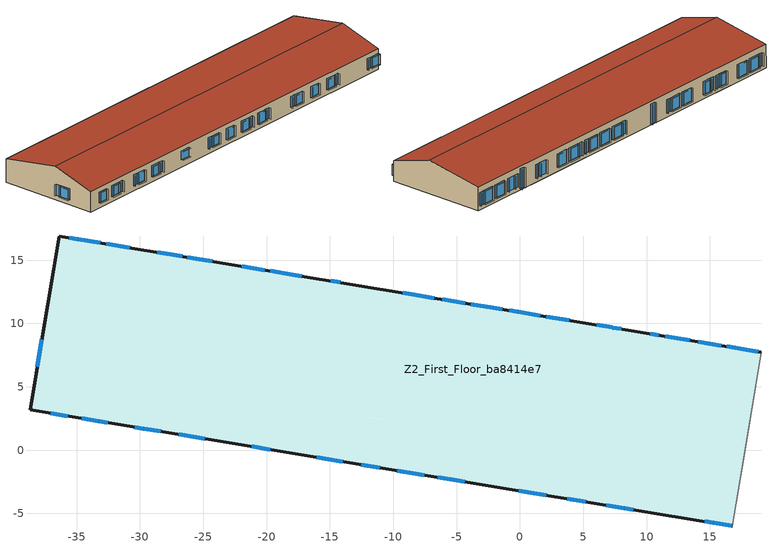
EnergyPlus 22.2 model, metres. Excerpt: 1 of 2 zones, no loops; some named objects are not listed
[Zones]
Z2_First_Floor_ba8414e7
 floor to Z1_Ground_Floor_e5e76ca5 (Int Floor): 8.32,9.51 6.67,-0.48 -15.72,3.22 -14.07,13.22 z4.25; -16.5,7.35 -17.14,3.46 -18.56,3.69 -17.92,7.59 z4.25; -29.94,5.58 -30.56,1.84 -38.66,3.18 -38.04,6.92 z4.25; 19.06,7.74 17.41,-2.25 9.49,-0.95 11.15,9.05 z4.25; 8.72,3.12 8.08,-0.71 6.67,-0.48 7.3,3.35 z4.25; -16.91,13.69 -18.56,3.69 -38.04,6.92 -36.39,16.91 z4.25
 floor to Z1_Ground_Floor_e5e76ca5 (Generic Air Boundary): -6.79,1.74 -7.4,-1.99 -16.17,-0.54 -15.55,3.19 z4.25; -16.12,9.61 -16.5,7.35 -17.92,7.59 -17.55,9.84 z4.25; 9.6,-0.97 8.98,-4.7 -0.18,-3.19 0.44,0.55 z4.25; -24.08,4.61 -24.7,0.87 -30.56,1.84 -29.94,5.58 z4.25; -14.07,13.22 -14.7,9.37 -17.55,9.84 -16.91,13.69 z4.25; 11.15,9.05 10.5,5.15 7.68,5.62 8.32,9.51 z4.25; 9.09,5.39 8.72,3.12 7.3,3.35 7.68,5.62 z4.25
 floor adiabatic (Int Floor): 17.41,-2.25 13.14,-3.47 13.45,-1.6 z4.25; 16.79,-5.99 12.83,-5.34 13.14,-3.47 z4.25; 11.32,-2.21 10.33,-2.04 10.41,-1.58 z4.25; 11.47,-1.27 11.32,-2.21 10.41,-1.58 z4.25; 11.32,-2.21 11.16,-3.14 10.17,-2.98 10.33,-2.04 z4.25; 13.45,-1.6 11.32,-2.21 11.47,-1.27 z4.25; 13.14,-3.47 11.16,-3.14 11.32,-2.21 z4.25; 13.45,-1.6 13.14,-3.47 11.32,-2.21 z4.25; 13.14,-3.47 12.83,-5.34 10.85,-5.01 11.16,-3.14 z4.25; 11.16,-3.14 10.85,-5.01 10.17,-2.98 z4.25; 9.83,-1.96 10.17,-2.98 9.29,-2.83 z4.25; 10.33,-2.04 10.17,-2.98 9.83,-1.96 z4.25; 17.41,-2.25 16.79,-5.99 13.14,-3.47 z4.25; 9.91,-1.5 9.83,-1.96 9.66,-1.45 z4.25; 9.66,-1.45 9.83,-1.96 9.29,-2.83 z4.25; 10.17,-2.98 10.85,-5.01 8.98,-4.7 z4.25; 10.17,-2.98 8.98,-4.7 9.29,-2.83 z4.25; 9.6,-0.97 9.66,-1.45 9.29,-2.83 z4.25; 9.74,-0.99 9.7,-1.22 9.6,-0.97 z4.25; 9.6,-0.97 9.7,-1.22 9.66,-1.45 z4.25; 9.99,-1.03 9.95,-1.26 9.7,-1.22 9.74,-0.99 z4.25; 9.95,-1.26 9.91,-1.5 9.66,-1.45 9.7,-1.22 z4.25; 10.48,-1.11 9.95,-1.26 9.99,-1.03 z4.25; 10.41,-1.58 9.91,-1.5 9.95,-1.26 z4.25; 10.48,-1.11 10.41,-1.58 9.95,-1.26 z4.25; 10.41,-1.58 10.33,-2.04 9.83,-1.96 9.91,-1.5 z4.25; 11.47,-1.27 10.41,-1.58 10.48,-1.11 z4.25; 10,2.1 9.49,-0.95 8.79,-0.83 9.29,2.22 z4.25; 10.5,5.15 10,2.1 9.29,2.22 9.8,5.27 z4.25; 9.29,2.22 8.79,-0.83 8.08,-0.71 8.59,2.34 z4.25; 9.8,5.27 9.29,2.22 8.59,2.34 9.09,5.39 z4.25; -15.21,6.3 -15.72,3.22 -16.43,3.34 -15.92,6.42 z4.25; -14.7,9.37 -15.21,6.3 -15.92,6.42 -15.41,9.49 z4.25; -15.92,6.42 -16.43,3.34 -17.14,3.46 -16.63,6.53 z4.25; -15.41,9.49 -15.92,6.42 -16.63,6.53 -16.12,9.61 z4.25; -17.36,3.5 -17.52,2.56 -24.23,3.67 -24.08,4.61 z4.25; -17.52,2.56 -17.67,1.63 -24.39,2.74 -24.23,3.67 z4.25; -10.65,2.39 -15.55,3.19 -17.36,3.5 z4.25; -10.65,2.39 -11.17,2.47 -15.55,3.19 z4.25; -4.24,-0.59 -4.4,-1.53 -7.4,-1.99 -6.79,1.74 z4.25; -6.79,1.74 -11.17,2.47 -10.65,2.39 z4.25; -3.93,1.27 -6.79,1.74 -10.65,2.39 z4.25; -15.55,3.19 -17.52,2.56 -17.36,3.5 z4.25; 0.44,0.55 -0.18,-3.19 -4.24,-0.59 z4.25; -0.18,-3.19 -4.55,-2.46 -4.4,-1.53 z4.25; -0.18,-3.19 -4.4,-1.53 -4.24,-0.59 z4.25; -4.4,-1.53 -4.55,-2.46 -7.4,-1.99 z4.25; -17.67,1.63 -17.83,0.69 -24.54,1.8 -24.39,2.74 z4.25; -15.55,3.19 -17.67,1.63 -17.52,2.56 z4.25; -17.67,1.63 -16.17,-0.54 -17.83,0.69 z4.25; -16.17,-0.54 -17.98,-0.24 -17.83,0.69 z4.25; -15.55,3.19 -16.17,-0.54 -17.67,1.63 z4.25; -17.83,0.69 -17.98,-0.24 -24.7,0.87 -24.54,1.8 z4.25; 9.49,-0.95 4.97,-0.2 2.78,0.16 z4.25; 2.78,0.16 0.44,0.55 -3.93,1.27 z4.25; 4.97,-0.2 0.44,0.55 2.78,0.16 z4.25; 0.44,0.55 -4.24,-0.59 -3.93,1.27 z4.25; -3.93,1.27 -4.24,-0.59 -6.79,1.74 z4.25
 wall outside (Wall Roof 0.105 U): 19.06,7.74 -36.39,16.91 z4.25:7.49; -38.66,3.18 16.79,-5.99 z4.25:7.08; -36.39,16.91,7.49 -36.39,16.91,4.25 -38.66,3.18,4.25 -38.66,3.18,7.08 -37.71,8.95,8.88
 wall to Z1_Ground_Floor_e5e76ca5 (Int Wall): 16.79,-5.99,7.08 16.79,-5.99,4.25 19.06,7.74,4.25 19.06,7.74,7.49 17.74,-0.22,8.88
 window (WindowConstruction_6a77c5be): -37.86,8.03 -38.1,6.59 z4.92:6.45; 18.1,7.9 16.35,8.19 / 15.9,8.26 14.09,8.56 z4.85:6.69; -33.13,16.37 -34.88,16.66 / -27.39,15.42 -28.62,15.62 / -24.31,14.91 -25.54,15.11 / -30.82,15.99 -32.65,16.29 / -17.94,13.86 -19.7,14.15 / -20.14,14.22 -21.96,14.52 z4.82:6.66; 13.41,8.67 12.21,8.87 z4.86:6.69; 7.28,9.69 6.07,9.89 z4.83:6.67; 10.98,9.07 10.29,9.19 / -14.2,13.24 -14.92,13.36 z4.4:7.16; -4.32,11.6 -6.14,11.9 / -6.78,12.01 -8.53,12.3 / -2.12,11.24 -3.87,11.53 / 1.62,10.62 -0.13,10.91 / 3.88,10.25 2.07,10.55 z4.86:6.7; -12.51,-1.15 -11.06,-1.39 / -34.61,2.51 -33.24,2.28 / -26.93,1.24 -25.56,1.01 / -29.72,1.7 -28.35,1.47 / -15.35,-0.68 -13.98,-0.9 / 15.3,-5.75 16.74,-5.98 / 3.76,-3.84 5.2,-4.08 / -37.05,2.91 -35.69,2.69 / 6.81,-4.34 8.26,-4.58 / -6.49,-2.14 -5.04,-2.38 / -9.68,-1.61 -8.23,-1.85 / 0.62,-3.32 2.07,-3.56 z4.96:6.44; -21.17,0.29 -19.73,0.05 z5.25:6.44
 window (WindowConstruction_71ef6720): -37.74,8.74 -37.86,8.05 z4.92:6.45; -8.55,12.3 -9.24,12.42 / -0.15,10.92 -0.84,11.03 / -1.41,11.12 -2.1,11.24 z4.86:6.7; 12.19,8.87 11.48,8.99 z4.86:6.69; -17.23,13.74 -17.92,13.85 / -34.9,16.66 -35.59,16.78 / -26.68,15.3 -27.37,15.42 / -25.56,15.12 -26.25,15.23 z4.82:6.66; 18.81,7.78 18.12,7.89 z4.85:6.69; 7.99,9.57 7.3,9.68 z4.83:6.67; -8.21,-1.86 -7.54,-1.97 / 14.6,-5.63 15.28,-5.74 / -5.03,-2.38 -4.35,-2.5 / -25.55,1.01 -24.87,0.9 / -0.07,-3.2 0.61,-3.32 / -30.41,1.81 -29.74,1.7 / -16.04,-0.56 -15.36,-0.67 / -33.23,2.28 -32.55,2.17 / 8.28,-4.58 8.96,-4.7 z4.96:6.44
 roof outside (Wall Roof 0.105 U): -37.71,8.95,8.88 -38.66,3.18,7.08 16.79,-5.99,7.08 17.74,-0.22,8.88; 17.74,-0.22,8.88 19.06,7.74,7.49 -36.39,16.91,7.49 -37.71,8.95,8.88
shading: -14.87,13.65 -14.92,13.36 / 10.98,9.07 11.03,9.37 / 10.34,9.48 10.29,9.19 / -14.2,13.24 -14.15,13.53 z4.4:7.16; -24.31,14.91 -24.26,15.21 / -20.14,14.22 -20.1,14.52 / -33.13,16.37 -33.08,16.66 / -17.23,13.74 -17.18,14.04 / -17.87,14.15 -17.92,13.85 / -17.94,13.86 -17.89,14.15 / -28.57,15.92 -28.62,15.62 / -25.5,15.41 -25.54,15.11 / -26.68,15.3 -26.63,15.6 / -27.32,15.71 -27.37,15.42 / -25.56,15.12 -25.51,15.41 / -27.39,15.42 -27.34,15.72 / -34.9,16.66 -34.85,16.96 / -26.2,15.53 -26.25,15.23 / -34.83,16.95 -34.88,16.66 / -35.54,17.07 -35.59,16.78 / -19.65,14.44 -19.7,14.15 / -30.82,15.99 -30.77,16.28 / -32.6,16.59 -32.65,16.29 / -21.91,14.82 -21.96,14.52 z4.82:6.66; -0.09,11.21 -0.13,10.91 / 1.62,10.62 1.67,10.92 / 2.12,10.84 2.07,10.55 / -8.48,12.6 -8.53,12.3 / 3.88,10.25 3.93,10.54 / -2.05,11.53 -2.1,11.24 / -2.12,11.24 -2.07,11.54 / -1.41,11.12 -1.36,11.42 / -3.82,11.83 -3.87,11.53 / -0.79,11.33 -0.84,11.03 / -0.15,10.92 -0.11,11.21 / -9.19,12.71 -9.24,12.42 / -8.55,12.3 -8.5,12.6 / -6.09,12.2 -6.14,11.9 / -6.78,12.01 -6.73,12.31 / -4.32,11.6 -4.27,11.9 z4.86:6.7; 14.14,8.86 14.09,8.56 / 16.4,8.48 16.35,8.19 / 15.9,8.26 15.95,8.56 / 18.17,8.19 18.12,7.89 / 18.1,7.9 18.15,8.19 / 18.81,7.78 18.86,8.07 z4.85:6.69; 7.35,9.98 7.3,9.68 / 7.28,9.69 7.33,9.98 / 7.99,9.57 8.04,9.86 / 6.12,10.18 6.07,9.89 z4.83:6.67; 13.41,8.67 13.46,8.97 / 11.53,9.29 11.48,8.99 / 12.19,8.87 12.24,9.17 / 12.26,9.17 12.21,8.87 z4.86:6.69; -37.86,8.03 -38.16,8.08 / -37.74,8.74 -38.04,8.79 / -38.15,8.1 -37.86,8.05 / -38.39,6.63 -38.1,6.59 z4.92:6.45; -35.73,2.39 -35.69,2.69 / -30.41,1.81 -30.46,1.52 / 8.28,-4.58 8.23,-4.88 / 5.15,-4.37 5.2,-4.08 / 0.56,-3.61 0.61,-3.32 / 0.62,-3.32 0.57,-3.61 / 8.91,-4.99 8.96,-4.7 / -8.21,-1.86 -8.26,-2.15 / -5.03,-2.38 -5.08,-2.68 / -5.09,-2.68 -5.04,-2.38 / -8.28,-2.15 -8.23,-1.85 / -4.4,-2.79 -4.35,-2.5 / -7.59,-2.26 -7.54,-1.97 / -33.29,1.99 -33.24,2.28 / -9.68,-1.61 -9.73,-1.91 / 15.3,-5.75 15.25,-6.04 / -11.11,-1.68 -11.06,-1.39 / -6.49,-2.14 -6.54,-2.44 / 3.76,-3.84 3.71,-4.13 / -29.78,1.41 -29.74,1.7 / 14.6,-5.63 14.55,-5.93 / -26.93,1.24 -26.98,0.94 / 6.81,-4.34 6.77,-4.64 / 16.69,-6.28 16.74,-5.98 / -25.61,0.72 -25.56,1.01 / -12.51,-1.15 -12.56,-1.44 / -16.04,-0.56 -16.09,-0.86 / -15.41,-0.97 -15.36,-0.67 / -15.35,-0.68 -15.4,-0.97 / -24.92,0.6 -24.87,0.9 / -34.61,2.51 -34.66,2.21 / -37.05,2.91 -37.1,2.62 / -25.55,1.01 -25.6,0.71 / -14.03,-1.2 -13.98,-0.9 / -0.07,-3.2 -0.12,-3.5 / 8.21,-4.88 8.26,-4.58 / 2.02,-3.85 2.07,-3.56 / -33.23,2.28 -33.28,1.98 / -29.72,1.7 -29.77,1.4 / -32.6,1.87 -32.55,2.17 / 15.23,-6.04 15.28,-5.74 / -28.4,1.18 -28.35,1.47 z4.96:6.44; -30.77,16.28 -30.82,15.99 -32.65,16.29 -32.6,16.59 z4.82; -32.6,16.59 -32.65,16.29 -30.82,15.99 -30.77,16.28 z6.66; 3.93,10.54 3.88,10.25 2.07,10.55 2.12,10.84 z4.86; 2.12,10.84 2.07,10.55 3.88,10.25 3.93,10.54 z6.7; -20.1,14.52 -20.14,14.22 -21.96,14.52 -21.91,14.82 z4.82; -21.91,14.82 -21.96,14.52 -20.14,14.22 -20.1,14.52 z6.66; 14.14,8.86 14.09,8.56 15.9,8.26 15.95,8.56 z6.69; 15.95,8.56 15.9,8.26 14.09,8.56 14.14,8.86 z4.85; -6.09,12.2 -6.14,11.9 -4.32,11.6 -4.27,11.9 z6.7; -4.27,11.9 -4.32,11.6 -6.14,11.9 -6.09,12.2 z4.86; -0.09,11.21 -0.13,10.91 1.62,10.62 1.67,10.92 z6.7; 1.67,10.92 1.62,10.62 -0.13,10.91 -0.09,11.21 z4.86; -8.48,12.6 -8.53,12.3 -6.78,12.01 -6.73,12.31 z6.7; -6.73,12.31 -6.78,12.01 -8.53,12.3 -8.48,12.6 z4.86; -34.83,16.95 -34.88,16.66 -33.13,16.37 -33.08,16.66 z6.66; -33.08,16.66 -33.13,16.37 -34.88,16.66 -34.83,16.95 z4.82; -2.07,11.54 -2.12,11.24 -3.87,11.53 -3.82,11.83 z4.86; -3.82,11.83 -3.87,11.53 -2.12,11.24 -2.07,11.54 z6.7; 18.15,8.19 18.1,7.9 16.35,8.19 16.4,8.48 z4.85; 16.4,8.48 16.35,8.19 18.1,7.9 18.15,8.19 z6.69; -17.89,14.15 -17.94,13.86 -19.7,14.15 -19.65,14.44 z4.82; -19.65,14.44 -19.7,14.15 -17.94,13.86 -17.89,14.15 z6.66; -21.17,0.29 -21.22,-0.01 -19.78,-0.25 -19.73,0.05 z6.44; -19.73,0.05 -19.78,-0.25 -21.22,-0.01 -21.17,0.29 z5.25; -11.06,-1.39 -11.11,-1.68 -12.56,-1.44 -12.51,-1.15 z4.96; -12.51,-1.15 -12.56,-1.44 -11.11,-1.68 -11.06,-1.39 z6.44; -6.49,-2.14 -6.54,-2.44 -5.09,-2.68 -5.04,-2.38 z6.44; -5.04,-2.38 -5.09,-2.68 -6.54,-2.44 -6.49,-2.14 z4.96; 3.76,-3.84 3.71,-4.13 5.15,-4.37 5.2,-4.08 z6.44; 5.2,-4.08 5.15,-4.37 3.71,-4.13 3.76,-3.84 z4.96; -9.68,-1.61 -9.73,-1.91 -8.28,-2.15 -8.23,-1.85 z6.44; -8.23,-1.85 -8.28,-2.15 -9.73,-1.91 -9.68,-1.61 z4.96; 2.07,-3.56 2.02,-3.85 0.57,-3.61 0.62,-3.32 z4.96; 0.62,-3.32 0.57,-3.61 2.02,-3.85 2.07,-3.56 z6.44; 6.81,-4.34 6.77,-4.64 8.21,-4.88 8.26,-4.58 z6.44; 8.26,-4.58 8.21,-4.88 6.77,-4.64 6.81,-4.34 z4.96; 16.74,-5.98 16.69,-6.28 15.25,-6.04 15.3,-5.75 z4.96; 15.3,-5.75 15.25,-6.04 16.69,-6.28 16.74,-5.98 z6.44; -37.86,8.03 -38.1,6.59 -38.39,6.63 -38.16,8.08 z4.92; -38.16,8.08 -38.39,6.63 -38.1,6.59 -37.86,8.03 z6.45; -37.05,2.91 -37.1,2.62 -35.73,2.39 -35.69,2.69 z6.44; -35.69,2.69 -35.73,2.39 -37.1,2.62 -37.05,2.91 z4.96; -26.93,1.24 -26.98,0.94 -25.61,0.72 -25.56,1.01 z6.44; -25.56,1.01 -25.61,0.72 -26.98,0.94 -26.93,1.24 z4.96; -34.61,2.51 -34.66,2.21 -33.29,1.99 -33.24,2.28 z6.44; -33.24,2.28 -33.29,1.99 -34.66,2.21 -34.61,2.51 z4.96; -13.98,-0.9 -14.03,-1.2 -15.4,-0.97 -15.35,-0.68 z4.96; -15.35,-0.68 -15.4,-0.97 -14.03,-1.2 -13.98,-0.9 z6.44; -28.35,1.47 -28.4,1.18 -29.77,1.4 -29.72,1.7 z4.96; -29.72,1.7 -29.77,1.4 -28.4,1.18 -28.35,1.47 z6.44; -25.5,15.41 -25.54,15.11 -24.31,14.91 -24.26,15.21 z6.66; -24.26,15.21 -24.31,14.91 -25.54,15.11 -25.5,15.41 z4.82; -27.34,15.72 -27.39,15.42 -28.62,15.62 -28.57,15.92 z4.82; -28.57,15.92 -28.62,15.62 -27.39,15.42 -27.34,15.72 z6.66
[Building]
Building 1: North Axis {deg}=0; Terrain=Suburbs; Solar Distribution=FullExteriorWithReflections
[Site:Location]
Site 1: Latitude {deg}=0; Longitude {deg}=0; Time Zone {hr}=0; Elevation {m}=0
[Site:WaterMainsTemperature]
Calculation Method=CorrelationFromWeatherFile
[SizingPeriod:DesignDay] Day of Month=21; Dry-Bulb Temperature Range Modifier Type=DefaultMultipliers; Humidity Condition Type=Wetbulb; Rain Indicator=No; Snow Indicator=No; Daylight Saving Time Indicator=No; Solar Model Indicator=ASHRAEClearSky; Begin Environment Reset Mode=FullResetAtBeginEnvironment
Name | Month | Day Type | Maximum Dry-Bulb Temperature {C} | Daily Dry-Bulb Temperature Range {deltaC} | Wetbulb or DewPoint at Maximum Dry-Bulb {C} | Barometric Pressure {Pa} | Wind Speed {m/s} | Wind Direction {deg} | Sky Clearness
Lake.Vyrnwy Cooling Design Day 0.4% Condns DB=>MWB | 7 | SummerDesignDay | 22.1 | 7 | 16.4 | 97120 | 3.9 | 115 | 1
Lake.Vyrnwy Heating Design Day 99.6% Condns DB | 1 | WinterDesignDay | -3.8 | 0 | -3.8 | 97120.3 | 3.7 | 70 | 0
[Material] Thermal Absorptance=0.9
Name | Roughness | Thickness {m} | Conductivity {W/m-K} | Density {kg/m3} | Specific Heat {J/kg-K} | Solar Absorptance | Visible Absorptance
Generic Gypsum Board | MediumSmooth | 0.0127 | 0.16 | 800 | 1090 | 0.5 | 0.5
Std Wood 6 in. | MediumSmooth | 0.15 | 0.11992 | 540.001 | 1209.22 | 0.7 | 0.7
Wood Frame NonRes Wall Insulation-0.73 | MediumRough | 0.0202782 | 0.0489672 | 265.001 | 836.26 | 0.7 | 0.7
Wood Siding | MediumSmooth | 0.01 | 0.109926 | 544.621 | 1209.22 | 0.78 | 0.78
[Material:NoMass] Thermal Absorptance=0.9; Solar Absorptance=0.7
Name | Roughness | Thermal Resistance {m2-K/W} | Visible Absorptance
Typical Carpet Pad | VeryRough | 0.21648 | 0.8
Typical Insulation-R50 | MediumSmooth | 6 | 0.7
[WindowMaterial:SimpleGlazingSystem] U-Factor {W/m2-K}=0.6
Name | Solar Heat Gain Coefficient | Visible Transmittance
PH_Louvre | 0.1
PH_Window | 0.49 | 0.95
[Construction]
Int Floor: Generic Gypsum Board, Std Wood 6 in., Std Wood 6 in., Typical Carpet Pad
Int Wall: Generic Gypsum Board, Std Wood 6 in., Generic Gypsum Board
Wall Roof 0.105 U: Wood Siding, Wood Frame NonRes Wall Insulation-0.73, Typical Insulation-R50, Generic Gypsum Board
WindowConstruction_6a77c5be: PH_Window
WindowConstruction_71ef6720: PH_Louvre
[Construction:AirBoundary]
Generic Air Boundary: None, 0
[Zone]
Z2_First_Floor_ba8414e7: Multiplier=1; Ceiling Height {m}=4.62284; Volume {m3}=3006.13; Part of Total Floor Area=Yes
[Space]
Z2_First_Floor_ba8414e7_Space: Zone=Z2_First_Floor_ba8414e7; Space Type=ProgramType_e5ac29a0_8ec855c7
[SpaceList]
ProgramType_e5ac29a0_8ec855c7: Z2_First_Floor_ba8414e7_Space, Z1_Ground_Floor_e5e76ca5_Space
[Lights]
Lighting_fc733972: Zone or ZoneList or Space or SpaceList=ProgramType_e5ac29a0_8ec855c7; Schedule=SeasonalSchedule_7de19e4d; Design Level Calculation Method=Watts/Area; Watts per Zone Floor Area {W/m2}=4.01499; Return Air Fraction=0; Fraction Radiant=0.32; Fraction Visible=0.25; Fraction Replaceable=1
[People]
People_8a6c910f: Zone or ZoneList or Space or SpaceList=ProgramType_e5ac29a0_8ec855c7; Number of People Schedule=SeasonalSchedule_7de19e4d; Number of People Calculation Method=People/Area; People per Floor Area {person/m2}=0.04; Fraction Radiant=0.3; Activity Level Schedule=Seated Adult Activity
[ElectricEquipment]
Equipment_40ac70af: Zone or ZoneList or Space or SpaceList=ProgramType_e5ac29a0_8ec855c7; Schedule=SeasonalSchedule_7de19e4d; Design Level Calculation Method=Watts/Area; Watts per Zone Floor Area {W/m2}=4; Fraction Latent=0; Fraction Radiant=0; Fraction Lost=0
[ZoneInfiltration:DesignFlowRate]
Infiltration_cf99697a: Zone or ZoneList or Space or SpaceList=ProgramType_e5ac29a0_8ec855c7; Schedule=Always On; Design Flow Rate Calculation Method=Flow/ExteriorArea; Flow Rate per Exterior Surface Area {m3/s-m2}=0.00028; Constant Term Coefficient=1; Temperature Term Coefficient=0; Velocity Term Coefficient=0
[ShadingProperty:Reflectance] Diffuse Solar Reflectance of Unglazed Part of Shading Surface=0.35; Diffuse Visible Reflectance of Unglazed Part of Shading Surface=0.35; Fraction of Shading Surface That Is Glazed=0
Name | Shading Surface
 | Aperture_717e48a8_OutBorder2
 | Aperture_717e48a8_OutBorder3
 | Aperture_72655acf_OutBorder0
 | Aperture_72655acf_OutBorder1
 | Aperture_72655acf_OutBorder2
 | Aperture_72655acf_OutBorder3
 | Aperture_74fbd45d_OutBorder0
 | Aperture_74fbd45d_OutBorder1
 | Aperture_74fbd45d_OutBorder2
 | Aperture_74fbd45d_OutBorder3
 | Aperture_83b33f42_OutBorder0
 | Aperture_83b33f42_OutBorder1
 | Aperture_83b33f42_OutBorder2
 | Aperture_83b33f42_OutBorder3
 | Aperture_9480bc99_OutBorder0
 | Aperture_9480bc99_OutBorder1
 | Aperture_9480bc99_OutBorder2
 | Aperture_9480bc99_OutBorder3
 | Aperture_9f01f893_OutBorder0
 | Aperture_9f01f893_OutBorder1
 | Aperture_9f01f893_OutBorder2
 | Aperture_9f01f893_OutBorder3
 | Aperture_ad6083a0_OutBorder0
 | Aperture_ad6083a0_OutBorder1
 | Aperture_ad6083a0_OutBorder2
 | Aperture_ad6083a0_OutBorder3
 | Aperture_b2cfb74e_OutBorder0
 | Aperture_b2cfb74e_OutBorder1
 | Aperture_b2cfb74e_OutBorder2
 | Aperture_b2cfb74e_OutBorder3
 | Aperture_d1d660ee_OutBorder0
 | Aperture_d1d660ee_OutBorder1
 | Aperture_d1d660ee_OutBorder2
 | Aperture_d1d660ee_OutBorder3
 | Aperture_d35ed688_OutBorder0
 | Aperture_d35ed688_OutBorder1
 | Aperture_d35ed688_OutBorder2
 | Aperture_d35ed688_OutBorder3
 | Aperture_e37dd6f3_OutBorder0
 | Aperture_e37dd6f3_OutBorder1
 | Aperture_e37dd6f3_OutBorder2
 | Aperture_e37dd6f3_OutBorder3
 | Aperture_f6098717_OutBorder0
 | Aperture_f6098717_OutBorder1
 | Aperture_f6098717_OutBorder2
 | Aperture_f6098717_OutBorder3
 | Aperture_f8600cb4_OutBorder0
 | Aperture_f8600cb4_OutBorder1
 | Aperture_f8600cb4_OutBorder2
 | Aperture_f8600cb4_OutBorder3
 | Aperture_ffc960e5_OutBorder0
 | Aperture_ffc960e5_OutBorder1
 | Aperture_ffc960e5_OutBorder2
 | Aperture_ffc960e5_OutBorder3
 | Aperture_fffacd15_OutBorder0
 | Aperture_fffacd15_OutBorder1
 | Aperture_fffacd15_OutBorder2
 | Aperture_fffacd15_OutBorder3
 | Aperture_4e14e267_OutBorder0
 | Aperture_4e14e267_OutBorder1
 | Aperture_4e14e267_OutBorder2
 | Aperture_4e14e267_OutBorder3
 | Aperture_ce107713_OutBorder0
 | Aperture_ce107713_OutBorder1
 | Aperture_ce107713_OutBorder2
 | Aperture_ce107713_OutBorder3
 | Aperture_0a7620af_OutBorder0
 | Aperture_0a7620af_OutBorder1
 | Aperture_0a7620af_OutBorder2
 | Aperture_0a7620af_OutBorder3
 | Aperture_0fc500f9_OutBorder0
 | Aperture_0fc500f9_OutBorder1
 | Aperture_0fc500f9_OutBorder2
 | Aperture_0fc500f9_OutBorder3
 | Aperture_10a4a95b_OutBorder0
 | Aperture_10a4a95b_OutBorder1
 | Aperture_10a4a95b_OutBorder2
 | Aperture_10a4a95b_OutBorder3
 | Aperture_21ce7be9_OutBorder0
 | Aperture_21ce7be9_OutBorder1
 | Aperture_21ce7be9_OutBorder2
 | Aperture_21ce7be9_OutBorder3
 | Aperture_23456b4b_OutBorder0
 | Aperture_23456b4b_OutBorder1
 | Aperture_23456b4b_OutBorder2
 | Aperture_23456b4b_OutBorder3
 | Aperture_29785af5_OutBorder0
 | Aperture_29785af5_OutBorder1
 | Aperture_29785af5_OutBorder2
 | Aperture_29785af5_OutBorder3
 | Aperture_3caa61e2_OutBorder0
 | Aperture_3caa61e2_OutBorder1
 | Aperture_3caa61e2_OutBorder2
 | Aperture_3caa61e2_OutBorder3
 | Aperture_42f1b6f1_OutBorder0
 | Aperture_42f1b6f1_OutBorder1
 | Aperture_42f1b6f1_OutBorder2
 | Aperture_42f1b6f1_OutBorder3
 | Aperture_46dc7564_OutBorder0
 | Aperture_46dc7564_OutBorder1
 | Aperture_46dc7564_OutBorder2
 | Aperture_46dc7564_OutBorder3
 | Aperture_4f6f9574_OutBorder0
 | Aperture_4f6f9574_OutBorder1
 | Aperture_4f6f9574_OutBorder2
 | Aperture_4f6f9574_OutBorder3
 | Aperture_5162ffee_OutBorder0
 | Aperture_5162ffee_OutBorder1
 | Aperture_5162ffee_OutBorder2
 | Aperture_5162ffee_OutBorder3
 | Aperture_52645ceb_OutBorder0
 | Aperture_52645ceb_OutBorder1
 | Aperture_52645ceb_OutBorder2
 | Aperture_52645ceb_OutBorder3
 | Aperture_5bea6321_OutBorder0
 | Aperture_5bea6321_OutBorder1
 | Aperture_5bea6321_OutBorder2
 | Aperture_5bea6321_OutBorder3
 | Aperture_64af290d_OutBorder0
 | Aperture_64af290d_OutBorder1
 | Aperture_64af290d_OutBorder2
 | Aperture_64af290d_OutBorder3
 | Aperture_78514a2b_OutBorder0
 | Aperture_78514a2b_OutBorder1
 | Aperture_78514a2b_OutBorder2
 | Aperture_78514a2b_OutBorder3
 | Aperture_7cb9ce7b_OutBorder0
 | Aperture_7cb9ce7b_OutBorder1
 | Aperture_7cb9ce7b_OutBorder2
 | Aperture_7cb9ce7b_OutBorder3
 | Aperture_8b54a5c9_OutBorder0
 | Aperture_8b54a5c9_OutBorder1
 | Aperture_8b54a5c9_OutBorder2
 | Aperture_8b54a5c9_OutBorder3
 | Aperture_c6defd3e_OutBorder0
 | Aperture_c6defd3e_OutBorder1
 | Aperture_c6defd3e_OutBorder2
 | Aperture_c6defd3e_OutBorder3
 | Aperture_c8250579_OutBorder0
 | Aperture_c8250579_OutBorder1
 | Aperture_c8250579_OutBorder2
 | Aperture_c8250579_OutBorder3
 | Aperture_d2f3332e_OutBorder0
 | Aperture_d2f3332e_OutBorder1
 | Aperture_d2f3332e_OutBorder2
 | Aperture_d2f3332e_OutBorder3
 | Aperture_d9f48bd2_OutBorder0
 | Aperture_d9f48bd2_OutBorder1
 | Aperture_d9f48bd2_OutBorder2
 | Aperture_d9f48bd2_OutBorder3
 | Aperture_dfc251b7_OutBorder0
 | Aperture_dfc251b7_OutBorder1
 | Aperture_dfc251b7_OutBorder2
 | Aperture_dfc251b7_OutBorder3
[InternalMass]
int_walls_mass_first::Z2_First_Floor_ba8414e7_Space: Construction=Int Wall; Zone or ZoneList=Z2_First_Floor_ba8414e7; Space or SpaceList=Z2_First_Floor_ba8414e7_Space; Surface Area {m2}=490
[ZoneMixing] Schedule=Always On; Design Flow Rate Calculation Method=Flow/Zone
Name | Zone or Space | Design Flow Rate {m3/s} | Source Zone or Space
Zone Mixing 10 | Z1_Ground_Floor_e5e76ca5 | 3.51222 | Z2_First_Floor_ba8414e7
Zone Mixing 11 | Z1_Ground_Floor_e5e76ca5 | 1.1295 | Z2_First_Floor_ba8414e7
Zone Mixing 12 | Z1_Ground_Floor_e5e76ca5 | 1.12316 | Z2_First_Floor_ba8414e7
Zone Mixing 13 | Z1_Ground_Floor_e5e76ca5 | 0.329688 | Z2_First_Floor_ba8414e7
Zone Mixing 14 | Z1_Ground_Floor_e5e76ca5 | 0.329335 | Z2_First_Floor_ba8414e7
Zone Mixing 8 | Z1_Ground_Floor_e5e76ca5 | 2.25103 | Z2_First_Floor_ba8414e7
Zone Mixing 9 | Z1_Ground_Floor_e5e76ca5 | 3.36014 | Z2_First_Floor_ba8414e7
Zone Mixing 1 | Z2_First_Floor_ba8414e7 | 2.25103 | Z1_Ground_Floor_e5e76ca5
Zone Mixing 2 | Z2_First_Floor_ba8414e7 | 3.36014 | Z1_Ground_Floor_e5e76ca5
Zone Mixing 3 | Z2_First_Floor_ba8414e7 | 3.51222 | Z1_Ground_Floor_e5e76ca5
Zone Mixing 4 | Z2_First_Floor_ba8414e7 | 1.1295 | Z1_Ground_Floor_e5e76ca5
Zone Mixing 5 | Z2_First_Floor_ba8414e7 | 1.12316 | Z1_Ground_Floor_e5e76ca5
Zone Mixing 6 | Z2_First_Floor_ba8414e7 | 0.329688 | Z1_Ground_Floor_e5e76ca5
Zone Mixing 7 | Z2_First_Floor_ba8414e7 | 0.329335 | Z1_Ground_Floor_e5e76ca5
[ZoneControl:Thermostat]
Z2_First_Floor_ba8414e7 Thermostat: Zone or ZoneList=Z2_First_Floor_ba8414e7; Control Type Schedule=Z2_First_Floor_ba8414e7 Thermostat Schedule; Control 1=ProgramType_e5ac29a0_8ec855c7_Setpoint; Temperature Difference Between Cutout And Setpoint {deltaC}=0
[ThermostatSetpoint:DualSetpoint]
ProgramType_e5ac29a0_8ec855c7_Setpoint: Heating Setpoint Temperature Schedule=ProgramType_e5ac29a0_8ec855c7_Setpoint_HtgSetp; Cooling Setpoint Temperature Schedule=ProgramType_e5ac29a0_8ec855c7_Setpoint_ClgSetp
[ZoneVentilation:WindandStackOpenArea] Zone or Space=Z2_First_Floor_ba8414e7; Opening Area Fraction Schedule=Always On Discrete; Opening Effectiveness=0; Discharge Coefficient for Opening=0.45; Minimum Indoor Temperature {C}=22; Maximum Indoor Temperature {C}=100; Delta Temperature {deltaC}=0; Minimum Outdoor Temperature {C}=-100; Maximum Outdoor Temperature {C}=100; Maximum Wind Speed {m/s}=40
Name | Opening Area {m2} | Effective Angle {deg} | Height Difference {m}
Aperture_72655acf_Opening; Aperture_ad6083a0_Opening; Aperture_d35ed688_Opening; Aperture_62fd91d4_Opening; Aperture_b2cfb74e_Opening; Aperture_644c781a_Opening; Aperture_4e4e7114_Opening; Aperture_f8600cb4_Opening; Aperture_717e48a8_Opening | 0.448985 | 9 | 0.459205
Aperture_56a76714_Opening | 0.463003 | 9 | 0.456438
Aperture_ce107713_Opening | 0.374495 | 279 | 0.38302
Aperture_5162ffee_Opening; Aperture_52645ceb_Opening; Aperture_4f6f9574_Opening; Aperture_0fc500f9_Opening; Aperture_c8250579_Opening; Aperture_3caa61e2_Opening; Aperture_42f1b6f1_Opening; Aperture_23456b4b_Opening; Aperture_10a4a95b_Opening | 0.357911 | 189 | 0.371956
[ZoneHVAC:IdealLoadsAirSystem] Maximum Heating Supply Air Temperature {C}=50; Minimum Cooling Supply Air Temperature {C}=13; Heating Limit=NoLimit; Cooling Limit=LimitFlowRateAndCapacity; Maximum Cooling Air Flow Rate {m3/s}=Autosize; Maximum Total Cooling Capacity {W}=0; Dehumidification Control Type=None; Design Specification Outdoor Air Object=Ventilation_b0bcc830; Demand Controlled Ventilation Type=OccupancySchedule; Outdoor Air Economizer Type=DifferentialDryBulb; Heat Recovery Type=Enthalpy; Sensible Heat Recovery Effectiveness=0.62; Latent Heat Recovery Effectiveness=0.62
Z1_Ground_Floor_e5e76ca5 Ideal Loads Air System; Z2_First_Floor_ba8414e7 Ideal Loads Air System
[DesignSpecification:OutdoorAir]
Ventilation_b0bcc830: Outdoor Air Method=Sum; Outdoor Air Flow per Person {m3/s-person}=0.008; Outdoor Air Flow per Zone Floor Area {m3/s-m2}=0; Outdoor Air Flow per Zone {m3/s}=0; Outdoor Air Flow Air Changes per Hour {1/hr}=0; Outdoor Air Schedule=SeasonalSchedule_7de19e4d
[Zone equipment]
Z2_First_Floor_ba8414e7: Z2_First_Floor_ba8414e7 Ideal Loads Air System
[Sizing:Zone]
Z2_First_Floor_ba8414e7: Zone Cooling Design Supply Air Temperature Input Method=SupplyAirTemperature; Zone Cooling Design Supply Air Temperature {C}=14; Zone Cooling Design Supply Air Temperature Difference {deltaC}=11.11; Zone Heating Design Supply Air Temperature Input Method=SupplyAirTemperature; Zone Heating Design Supply Air Temperature {C}=40; Zone Heating Design Supply Air Temperature Difference {deltaC}=11.11; Zone Cooling Design Supply Air Humidity Ratio {kgWater/kgDryAir}=0.0085; Zone Heating Design Supply Air Humidity Ratio {kgWater/kgDryAir}=0.008; Design Specification Outdoor Air Object=Z2_First_Floor_ba8414e7 DSOA Space List; Cooling Design Air Flow Method=DesignDay; Cooling Design Air Flow Rate {m3/s}=0; Cooling Minimum Air Flow per Zone Floor Area {m3/s-m2}=0.000762; Cooling Minimum Air Flow {m3/s}=0; Cooling Minimum Air Flow Fraction=0; Heating Design Air Flow Method=DesignDay; Heating Design Air Flow Rate {m3/s}=0; Heating Maximum Air Flow per Zone Floor Area {m3/s-m2}=0.002032; Heating Maximum Air Flow {m3/s}=0.141576; Heating Maximum Air Flow Fraction=0.3; Account for Dedicated Outdoor Air System=No; Zone Load Sizing Method=Sensible Load Only No Latent Load; Zone Latent Cooling Design Supply Air Humidity Ratio Input Method=HumidityRatioDifference; Zone Cooling Design Supply Air Humidity Ratio Difference {kgWater/kgDryAir}=0.005; Zone Latent Heating Design Supply Air Humidity Ratio Input Method=HumidityRatioDifference; Zone Humidification Design Supply Air Humidity Ratio Difference {kgWater/kgDryAir}=0.005
[DesignSpecification:OutdoorAir:SpaceList]
Z2_First_Floor_ba8414e7 DSOA Space List: Space Name 1=Z2_First_Floor_ba8414e7_Space; Space Design Specification Outdoor Air Object Name 1=Ventilation_b0bcc830
[Schedule:Day:Interval]
Schedule Day 4; Schedule Day 1; Schedule Day 5: No, 24:00, 0.1
WeeklySchedule_5c7ec62a_Sunday; WeeklySchedule_5c7ec62a_Monday_SmrDsn_WntrDsn 1; WeeklySchedule_5c7ec62a_Hol 1: No, 07:00, 0, 21:00, 0.1, 24:00, 0
Schedule Day 6; WeeklySchedule_5c7ec62a_Monday_SmrDsn 1: No, 06:00, 0, 07:00, 0.1, 08:00, 0.3, 13:00, 0.9, 15:00, 0.8, 17:00, 0.7, 18:00, 0.6, 19:00, 0.5, 21:00, 0.1, 24:00, 0
Seated Adult Activity_Day Schedule: No, 24:00, 120
Always On_Day Schedule: No, 24:00, 1
ProgramType_e5ac29a0_8ec855c7_Setpoint_HtgSetp_Day Schedule: No, 24:00, 20
ProgramType_e5ac29a0_8ec855c7_Setpoint_ClgSetp_Day Schedule: No, 24:00, 25
[Schedule:Week:Daily]
SeasonalSchedule_7de19e4d Week Rule - Jan1-Jan6: Schedule Day 4, Schedule Day 4, Schedule Day 4, Schedule Day 4, Schedule Day 4, Schedule Day 4, WeeklySchedule_5c7ec62a_Sunday, WeeklySchedule_5c7ec62a_Hol 1, WeeklySchedule_5c7ec62a_Monday_SmrDsn 1, WeeklySchedule_5c7ec62a_Monday_SmrDsn_WntrDsn 1, WeeklySchedule_5c7ec62a_Sunday, WeeklySchedule_5c7ec62a_Sunday
SeasonalSchedule_7de19e4d Week Rule - Jan7-Jun30; SeasonalSchedule_7de19e4d Week Rule - Sep2-Dec15: WeeklySchedule_5c7ec62a_Sunday, Schedule Day 6, Schedule Day 6, Schedule Day 6, Schedule Day 6, Schedule Day 6, WeeklySchedule_5c7ec62a_Sunday, WeeklySchedule_5c7ec62a_Hol 1, WeeklySchedule_5c7ec62a_Monday_SmrDsn 1, WeeklySchedule_5c7ec62a_Monday_SmrDsn_WntrDsn 1, WeeklySchedule_5c7ec62a_Sunday, WeeklySchedule_5c7ec62a_Sunday
SeasonalSchedule_7de19e4d Week Rule - Jul1-Sep1: Schedule Day 1, Schedule Day 1, Schedule Day 1, Schedule Day 1, Schedule Day 1, Schedule Day 1, Schedule Day 1, WeeklySchedule_5c7ec62a_Hol 1, WeeklySchedule_5c7ec62a_Monday_SmrDsn 1, WeeklySchedule_5c7ec62a_Monday_SmrDsn_WntrDsn 1, WeeklySchedule_5c7ec62a_Sunday, WeeklySchedule_5c7ec62a_Sunday
SeasonalSchedule_7de19e4d Week Rule - Dec16-Dec22: WeeklySchedule_5c7ec62a_Sunday, Schedule Day 6, Schedule Day 6, Schedule Day 6, Schedule Day 5, Schedule Day 5, Schedule Day 5, WeeklySchedule_5c7ec62a_Hol 1, WeeklySchedule_5c7ec62a_Monday_SmrDsn 1, WeeklySchedule_5c7ec62a_Monday_SmrDsn_WntrDsn 1, WeeklySchedule_5c7ec62a_Sunday, WeeklySchedule_5c7ec62a_Sunday
SeasonalSchedule_7de19e4d Week Rule - Dec23-Dec31: Schedule Day 5, Schedule Day 5, Schedule Day 5, Schedule Day 5, Schedule Day 5, Schedule Day 5, Schedule Day 5, WeeklySchedule_5c7ec62a_Hol 1, WeeklySchedule_5c7ec62a_Monday_SmrDsn 1, WeeklySchedule_5c7ec62a_Monday_SmrDsn_WntrDsn 1, WeeklySchedule_5c7ec62a_Sunday, WeeklySchedule_5c7ec62a_Sunday
Seated Adult Activity Week Rule - Jan1-Dec31: Seated Adult Activity_Day Schedule, Seated Adult Activity_Day Schedule, Seated Adult Activity_Day Schedule, Seated Adult Activity_Day Schedule, Seated Adult Activity_Day Schedule, Seated Adult Activity_Day Schedule, Seated Adult Activity_Day Schedule, Seated Adult Activity_Day Schedule, Seated Adult Activity_Day Schedule, Seated Adult Activity_Day Schedule, Seated Adult Activity_Day Schedule, Seated Adult Activity_Day Schedule
Always On Week Rule - Jan1-Dec31: Always On_Day Schedule, Always On_Day Schedule, Always On_Day Schedule, Always On_Day Schedule, Always On_Day Schedule, Always On_Day Schedule, Always On_Day Schedule, Always On_Day Schedule, Always On_Day Schedule, Always On_Day Schedule, Always On_Day Schedule, Always On_Day Schedule
ProgramType_e5ac29a0_8ec855c7_Setpoint_HtgSetp Week Rule - Jan1-Dec31: ProgramType_e5ac29a0_8ec855c7_Setpoint_HtgSetp_Day Schedule, ProgramType_e5ac29a0_8ec855c7_Setpoint_HtgSetp_Day Schedule, ProgramType_e5ac29a0_8ec855c7_Setpoint_HtgSetp_Day Schedule, ProgramType_e5ac29a0_8ec855c7_Setpoint_HtgSetp_Day Schedule, ProgramType_e5ac29a0_8ec855c7_Setpoint_HtgSetp_Day Schedule, ProgramType_e5ac29a0_8ec855c7_Setpoint_HtgSetp_Day Schedule, ProgramType_e5ac29a0_8ec855c7_Setpoint_HtgSetp_Day Schedule, ProgramType_e5ac29a0_8ec855c7_Setpoint_HtgSetp_Day Schedule, ProgramType_e5ac29a0_8ec855c7_Setpoint_HtgSetp_Day Schedule, ProgramType_e5ac29a0_8ec855c7_Setpoint_HtgSetp_Day Schedule, ProgramType_e5ac29a0_8ec855c7_Setpoint_HtgSetp_Day Schedule, ProgramType_e5ac29a0_8ec855c7_Setpoint_HtgSetp_Day Schedule
ProgramType_e5ac29a0_8ec855c7_Setpoint_ClgSetp Week Rule - Jan1-Dec31: ProgramType_e5ac29a0_8ec855c7_Setpoint_ClgSetp_Day Schedule, ProgramType_e5ac29a0_8ec855c7_Setpoint_ClgSetp_Day Schedule, ProgramType_e5ac29a0_8ec855c7_Setpoint_ClgSetp_Day Schedule, ProgramType_e5ac29a0_8ec855c7_Setpoint_ClgSetp_Day Schedule, ProgramType_e5ac29a0_8ec855c7_Setpoint_ClgSetp_Day Schedule, ProgramType_e5ac29a0_8ec855c7_Setpoint_ClgSetp_Day Schedule, ProgramType_e5ac29a0_8ec855c7_Setpoint_ClgSetp_Day Schedule, ProgramType_e5ac29a0_8ec855c7_Setpoint_ClgSetp_Day Schedule, ProgramType_e5ac29a0_8ec855c7_Setpoint_ClgSetp_Day Schedule, ProgramType_e5ac29a0_8ec855c7_Setpoint_ClgSetp_Day Schedule, ProgramType_e5ac29a0_8ec855c7_Setpoint_ClgSetp_Day Schedule, ProgramType_e5ac29a0_8ec855c7_Setpoint_ClgSetp_Day Schedule
[Schedule:Year]
SeasonalSchedule_7de19e4d: SeasonalSchedule_7de19e4d Week Rule - Jan1-Jan6, 1, 1, 1, 6, SeasonalSchedule_7de19e4d Week Rule - Jan7-Jun30, 1, 7, 6, 30, SeasonalSchedule_7de19e4d Week Rule - Jul1-Sep1, 7, 1, 9, 1, SeasonalSchedule_7de19e4d Week Rule - Sep2-Dec15, 9, 2, 12, 15, SeasonalSchedule_7de19e4d Week Rule - Dec16-Dec22, 12, 16, 12, 22, SeasonalSchedule_7de19e4d Week Rule - Dec23-Dec31, 12, 23, 12, 31
Seated Adult Activity: Seated Adult Activity Week Rule - Jan1-Dec31, 1, 1, 12, 31
Always On: Always On Week Rule - Jan1-Dec31, 1, 1, 12, 31
ProgramType_e5ac29a0_8ec855c7_Setpoint_HtgSetp: ProgramType_e5ac29a0_8ec855c7_Setpoint_HtgSetp Week Rule - Jan1-Dec31, 1, 1, 12, 31
ProgramType_e5ac29a0_8ec855c7_Setpoint_ClgSetp: ProgramType_e5ac29a0_8ec855c7_Setpoint_ClgSetp Week Rule - Jan1-Dec31, 1, 1, 12, 31
[Schedule:Compact]
Z2_First_Floor_ba8414e7 Thermostat Schedule: Through: 12/31, For: AllDays, Until: 24:00, 4
[Schedule:Constant]
Always On Discrete: Hourly Value=1
